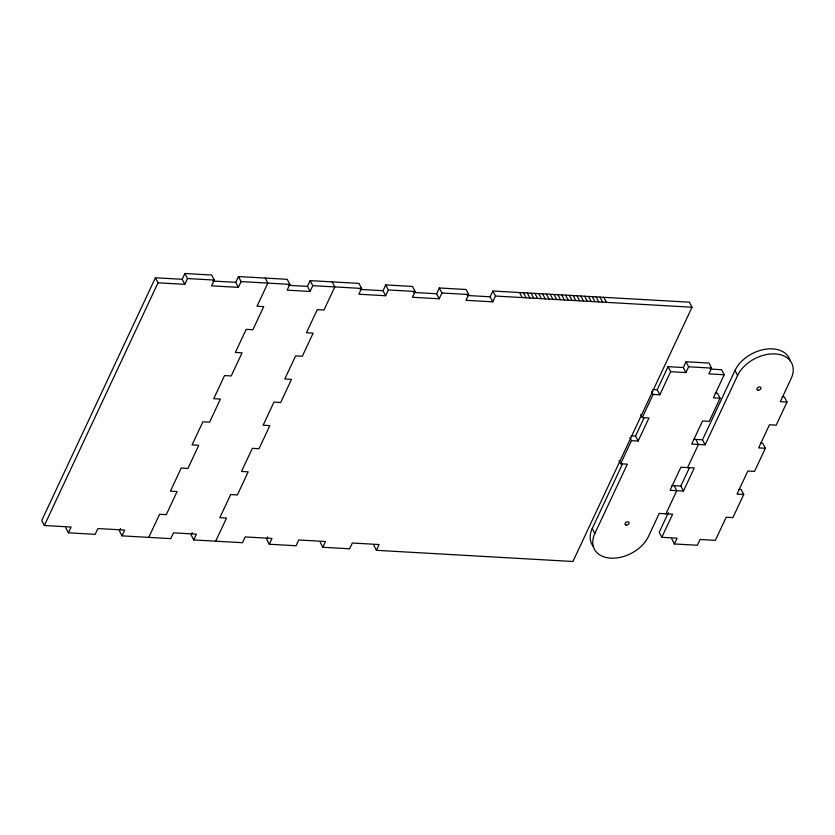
<?xml version="1.0" encoding="UTF-8"?>
<svg xmlns="http://www.w3.org/2000/svg" width="835" height="835" viewBox="0 0 835 835"><rect width="100%" height="100%" fill="white"/><g stroke="black" fill="none" stroke-linecap="round" stroke-linejoin="round"><path stroke-width="1.25" d="M155.414 277.763L41.75 520.476L44.349 525.507L71.132 527.031L68.418 532.813L95.2 534.337L97.904 528.555L124.686 530.079L121.983 535.861L170.757 538.627L173.461 532.855L196.423 534.16L193.71 539.932L242.494 542.708L245.198 536.926L271.98 538.45L269.267 544.232L296.049 545.756L298.753 539.974L325.535 541.497L322.832 547.269L349.614 548.793L352.318 543.021L379.1 544.535L376.387 550.317L572.935 561.496L692.017 307.228L689.418 302.186L492.869 291.018L490.166 296.79L492.765 301.832L465.982 300.308L468.685 294.525L466.087 289.495L439.314 287.971L436.601 293.753L439.2 298.784L412.427 297.26L415.131 291.488L412.532 286.447L385.749 284.923L383.046 290.705L385.645 295.736L358.862 294.223L361.565 288.44L358.966 283.399L310.192 280.633L307.489 286.405L310.088 291.446L287.136 290.142L289.839 284.359L287.24 279.328L238.466 276.552L235.752 282.334L238.351 287.365L211.579 285.841L214.282 280.069L211.683 275.028L184.9 273.504L182.197 279.287L184.796 284.328L158.013 282.804L155.414 277.763L182.197 279.287M44.349 525.507L158.013 282.804M184.796 284.328L187.499 278.546L184.9 273.504M120.47 528.513L119.384 530.82L121.983 535.861M238.351 287.365L241.065 281.593L238.466 276.552M148.766 537.375L159.589 514.266L166.28 514.642L177.103 491.533L170.413 491.147L181.237 468.028L187.938 468.414L198.761 445.295L192.06 444.919L202.884 421.8L209.585 422.186L220.409 399.067L213.718 398.692L224.542 375.573L231.232 375.948L242.056 352.84L235.366 352.454L246.189 329.345L252.89 329.721L263.714 306.612L257.013 306.226L267.837 283.107L265.238 278.076M192.196 532.584L191.111 534.901L193.71 539.932M310.088 291.446L312.791 285.664L310.192 280.633M215.712 541.184L226.535 518.065L219.845 517.69L230.669 494.57L237.359 494.957L248.183 471.838L241.492 471.462L252.316 448.343L259.017 448.719L269.841 425.61L263.14 425.224L273.964 402.115L280.664 402.491L291.488 379.382L284.798 378.996L295.621 355.887L302.312 356.263L313.135 333.144L306.445 332.768L317.269 309.649L323.97 310.036L334.793 286.916L332.194 281.886M267.753 536.884L266.668 539.191L269.267 544.232M385.645 295.736L388.348 289.964L385.749 284.923M439.2 298.784L441.913 293.012L439.314 287.971M492.765 301.832L495.468 296.049L492.869 291.018M738.881 489.341L741.115 489.467L743.714 494.508L732.89 517.616L726.189 517.241L715.365 540.36L700.064 539.483L697.361 545.265L674.409 543.961L677.112 538.178L661.811 537.312L672.634 514.193L659.243 513.431L648.419 536.55A30.697 20.698 -27.3 0 1 610.813 558.145A30.697 20.698 -27.3 0 1 594.854 533.502L627.335 464.156L620.645 463.78L631.469 440.661L629.903 437.644M631.469 440.661L638.159 441.047L648.983 417.928L642.292 417.552L653.116 394.433L651.561 391.417M593.633 546.831A30.697 20.698 -27.3 0 1 592.255 528.471L622.534 463.822M638.159 441.047L635.56 436.006L644.223 417.521M653.116 394.433L659.807 394.809L657.208 389.778L668.042 366.659L683.343 367.536L685.942 372.567L670.641 371.7L668.042 366.659M659.807 394.809L670.641 371.7M683.343 367.536L686.046 361.753L708.998 363.058L711.597 368.099L708.894 373.871L724.196 374.748L713.372 397.857L720.062 398.243L709.239 421.351L702.548 420.976L691.724 444.084L705.105 444.846L737.587 375.499A30.697 20.698 -27.3 0 1 775.193 353.915A30.697 20.698 -27.3 0 1 791.142 378.547L780.318 401.666L787.019 402.042L776.185 425.161L769.494 424.775L758.671 447.894L765.361 448.28L754.537 471.389L747.847 471.013L737.023 494.122L743.714 494.508M685.942 372.567L688.645 366.795L686.046 361.753M665.944 513.817L676.767 490.698L674.169 485.667M687.591 467.59L698.415 444.47L695.816 439.429M668.407 512.627L659.212 532.271L661.811 537.312M683.458 491.084L694.282 467.965L680.89 467.203L670.067 490.322L683.458 491.084L680.859 486.043L689.522 467.548M705.105 444.846L702.506 439.815L734.988 370.469A30.697 20.698 -27.3 0 1 764.693 349.364A30.697 20.698 -27.3 0 1 790.181 360.887M187.499 278.546L214.282 280.069M241.065 281.593L289.839 284.359M312.791 285.664L361.565 288.44M388.348 289.964L415.131 291.488M441.913 293.012L468.685 294.525M495.468 296.049L692.017 307.228M212.8 281.03L235.752 282.334M288.357 285.32L307.489 286.405M360.094 289.401L383.046 290.705M413.649 292.448L436.601 293.753M467.214 295.486L490.166 296.79M688.645 366.795L711.597 368.099M710.115 369.06L721.597 369.707L724.196 374.748M652.751 389.527L657.208 389.778M715.23 393.076L717.463 393.202L720.062 398.243M782.186 396.886L784.42 397.011L787.019 402.042M631.093 435.755L635.56 436.006M693.582 439.304L702.506 439.815M760.528 443.114L762.762 443.239L765.361 448.28M671.935 485.532L680.859 486.043M734.988 370.469L737.587 375.499M603.809 297.323L606.408 302.353M599.989 297.103L602.588 302.145M596.159 296.884L598.758 301.926M592.339 296.665L594.938 301.706M588.508 296.456L591.107 301.487M584.688 296.237L587.287 301.268M580.857 296.018L583.456 301.049M640.727 414.525L642.292 417.552M577.037 295.799L579.636 300.84M573.207 295.58L575.806 300.621M569.386 295.36L571.985 300.402M565.556 295.152L568.155 300.183M561.736 294.932L564.335 299.963M557.905 294.713L560.504 299.744M554.085 294.494L556.684 299.535M550.255 294.275L552.853 299.316M546.424 294.056L549.023 299.097M671.81 538.919L674.409 543.961M542.604 293.847L545.203 298.878M538.773 293.628L541.372 298.659M534.953 293.409L537.552 298.439M619.079 460.753L620.645 463.78M531.123 293.189L533.722 298.231M527.303 292.97L529.901 298.011M523.472 292.751L526.071 297.792M519.652 292.542L522.251 297.573M592.255 528.471L594.854 533.502M373.788 545.286L376.387 550.317M320.233 542.239L322.832 547.269M65.819 527.772L68.418 532.813M626.281 525.121A2.192 1.482 -27.3 0 0 629.099 522.741A2.192 1.482 -27.3 0 0 625.78 522.553A2.192 1.482 -27.3 0 0 626.281 525.121M758.18 390.237A2.192 1.482 -27.3 0 0 760.998 387.858A2.192 1.482 -27.3 0 0 757.679 387.67A2.192 1.482 -27.3 0 0 758.18 390.237"/></g></svg>
